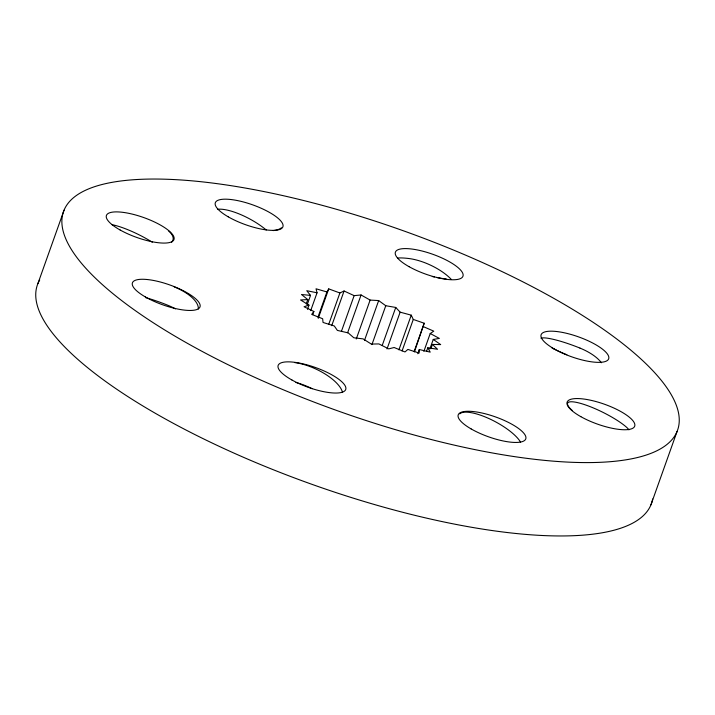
<?xml version="1.0" encoding="UTF-8"?>
<svg xmlns="http://www.w3.org/2000/svg" width="715" height="715" viewBox="0 0 715 715"><rect width="100%" height="100%" fill="white"/><g stroke="black" fill="none" stroke-linecap="round" stroke-linejoin="round"><path stroke-width="1.07" d="M430.913 348.643L432.405 344.433L437.544 349.26L427.802 347.767L430.216 352.146L419.294 349.519L419.133 353.058L407.881 349.412L405.003 351.95L394.126 347.508L388.71 348.884L378.896 343.924L371.282 344.058L363.131 338.892L353.8 337.766L348.196 332.877L337.373 330.41L334.289 325.977L323.037 322.456L322.662 318.747L311.686 314.394L313.876 311.481L304.036 306.744L308.978 305.126L307.477 309.336M414.432 351.887L424.201 323.234L413.279 319.444L411.25 315.163L400.132 312.151L395.753 307.45L385.769 305.725L378.664 300.577L370.129 300.077L361.066 294.973L354.139 295.644L344.076 290.996L339.893 292.971L328.668 324.503M37.913 283.578L64.037 210.219M306.279 303.804L307.781 299.594L301.489 294.509L310.533 295.393L307.164 304.858M310.685 310.659L317.049 292.793L316.039 288.788L326.934 291.952L328.739 288.887L339.893 292.971M312.75 314.636L313.876 311.481M317.952 317.174L326.934 291.952M318.255 318.318L328.739 288.887M331.715 325.683L344.076 290.996M341.413 331.385L354.139 295.644M347.597 332.815L361.066 294.973M356.276 338.973L370.129 300.077M364.444 340.519L378.664 300.577M371.925 344.612L385.769 305.725M382.275 345.291L395.753 307.45M387.03 348.938L400.132 312.151M398.899 349.858L411.25 315.163M402.053 350.985L413.279 319.444M414.092 351.619L424.201 323.234M417.801 353.728L419.294 349.519M423.861 351.378L430.224 333.512L433.782 331.161L423.414 326.666M426.676 350.922L427.802 347.767M429.885 348.893L433.254 339.428L439.385 338.427L430.224 333.512M650.963 504.781L677.087 431.422A325.906 95.828 19.6 0 0 248.936 188.697A325.906 95.828 19.6 0 0 185.659 342.333A325.906 95.828 19.6 0 0 677.087 431.422M307.781 299.594L300.559 299.969L308.978 305.126M432.405 344.433L440.672 344.594L433.254 339.428M317.049 292.793L306.753 290.701L310.533 295.393M652.652 498.999A325.906 95.828 19.6 0 1 311.114 484.037A325.906 95.828 19.6 0 1 39.709 279.958M572.42 410.607A35.446 7.409 26.4 0 1 582.251 403.877A35.446 7.409 26.4 0 1 626.286 427.016A35.446 13.219 12.5 0 1 628.941 429.84M459.736 413.851A35.446 11.02 28.2 0 1 489.73 418.919A35.446 11.02 28.2 0 1 520.52 442.084M294.812 362.612A35.446 14.211 25 0 1 342.556 392.553M295.921 382.471A35.446 14.211 25 0 1 312.133 388.71M174.254 286.885A35.446 15.122 18.3 0 1 198.305 309.005M145.565 297.61A35.446 5.506 20.8 0 1 167.73 305.216A35.446 15.122 18.3 0 1 175.479 308.889M168.695 231.043A35.446 13.219 12.5 0 1 171.627 242.224M111.969 224.662A35.446 7.409 26.4 0 1 152.322 242.233M281.388 227.799A35.446 9.617 11.1 0 1 273.21 230.588M217.78 209.281A35.446 11.02 28.2 0 1 266.248 229.998M446.312 279.047A35.446 6.417 14.6 0 1 436.499 277.411M434.407 276.973A35.446 6.417 14.6 0 1 432.289 276.508M397.558 258.061A35.446 6.417 14.6 0 1 409.096 258.553A35.446 14.211 25 0 1 451.067 279.163M566.861 354.765A35.446 5.506 20.8 0 1 552.06 348.026M540.978 338.275A35.446 5.506 20.8 0 1 579.99 348.089M579.981 348.098A35.446 15.122 18.3 0 1 601.404 362.755M145.342 296.922A35.848 10.537 19.6 0 0 199.851 307.227A35.848 10.537 19.6 0 0 153.484 280.45A35.848 10.537 19.6 0 0 145.342 296.922M120.174 230.024A35.848 10.537 19.6 0 0 173.968 239.543A35.848 10.537 19.6 0 0 126.484 212.891A35.848 10.537 19.6 0 0 120.174 230.024M228.237 216.833A35.848 10.537 19.6 0 0 282.756 227.138A35.848 10.537 19.6 0 0 236.379 200.361A35.848 10.537 19.6 0 0 228.237 216.833M409.15 266.722A35.848 10.537 19.6 0 0 462.945 276.24A35.848 10.537 19.6 0 0 415.451 249.589A35.848 10.537 19.6 0 0 409.15 266.722M554.009 348.822A35.848 10.537 19.6 0 0 608.528 359.136A35.848 10.537 19.6 0 0 562.151 332.359A35.848 10.537 19.6 0 0 554.009 348.822M580.884 416.693A35.848 10.537 19.6 0 0 634.679 426.212A35.848 10.537 19.6 0 0 587.194 399.56A35.848 10.537 19.6 0 0 580.884 416.693M471.114 428.911A35.848 10.537 19.6 0 0 525.623 439.225A35.848 10.537 19.6 0 0 479.256 412.448A35.848 10.537 19.6 0 0 471.114 428.911M291.908 379.987A35.848 10.537 19.6 0 0 345.703 389.505A35.848 10.537 19.6 0 0 298.218 362.854A35.848 10.537 19.6 0 0 291.908 379.987"/></g></svg>
